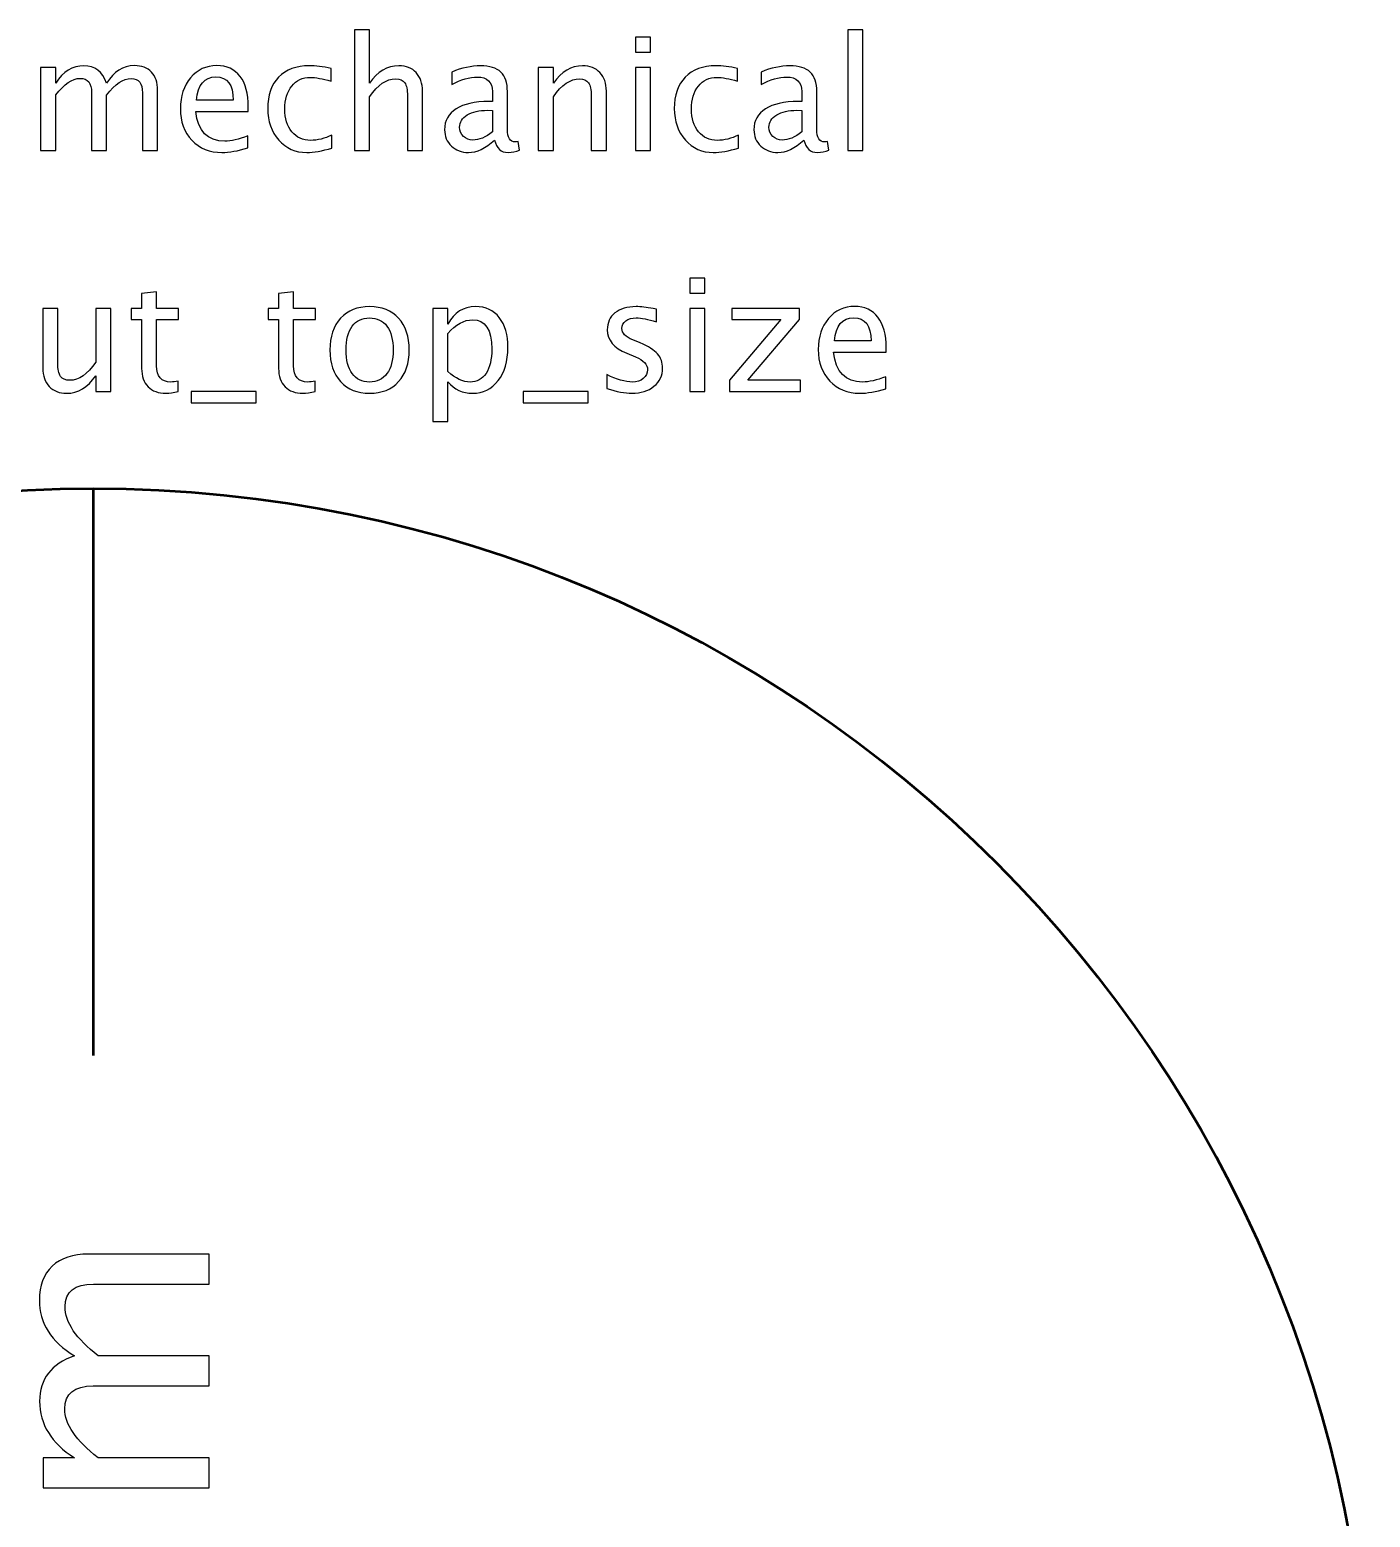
# Model space of a CAD drawing. Header units: centimetres. Extents: x -42.5 to 44.4, y -43.5 to 43.2.
# Drawn here: x 29.829 to 33.45, y -2.329 to 1.689 of the extents above; entities that cross this region are included whole.
import ezdxf

# ---------------------------------------------------------------- set-up
doc = ezdxf.new("R2010")
doc.units = ezdxf.units.CM
doc.header["$MEASUREMENT"] = 0
doc.layers.add('Layer 1', color=7, linetype='Continuous')

msp = doc.modelspace()

# ---------------------------------------------------------------- linework, layer by layer
at = {"layer": 'Layer 1', "lineweight": 53}
msp.add_ellipse((30, -3), major_axis=(0, 3.45), ratio=1, dxfattribs=at)
at = {"layer": 'Layer 1'}
for points, knots in [([(30.70622, 1.36265), (30.70622, 1.36265), (30.70622, 1.68904), (30.70622, 1.68904), (30.70622, 1.68904), (30.70622, 1.68904), (30.74686, 1.68904), (30.74686, 1.68904), (30.74686, 1.68904), (30.74686, 1.68904), (30.74686, 1.54461), (30.74686, 1.54461), (30.74686, 1.54461), (30.76838, 1.57601), (30.79477, 1.59167), (30.82595, 1.59167), (30.82595, 1.59167), (30.84557, 1.59167), (30.86116, 1.58553), (30.87266, 1.57319), (30.87266, 1.57319), (30.88416, 1.56091), (30.88994, 1.54433), (30.88994, 1.52359), (30.88994, 1.52359), (30.88994, 1.52359), (30.88994, 1.36265), (30.88994, 1.36265), (30.88994, 1.36265), (30.88994, 1.36265), (30.84931, 1.36265), (30.84931, 1.36265), (30.84931, 1.36265), (30.84931, 1.36265), (30.84931, 1.51032), (30.84931, 1.51032), (30.84931, 1.51032), (30.84931, 1.52697), (30.84684, 1.53883), (30.84197, 1.54588), (30.84197, 1.54588), (30.83703, 1.55301), (30.82891, 1.55654), (30.81756, 1.55654), (30.81756, 1.55654), (30.79258, 1.55654), (30.76901, 1.54024), (30.74686, 1.50764), (30.74686, 1.50764), (30.74686, 1.50764), (30.74686, 1.36265), (30.74686, 1.36265), (30.74686, 1.36265), (30.74686, 1.36265), (30.70622, 1.36265), (30.70622, 1.36265)], [0, 0, 0, 0, 0.0666667, 0.0666667, 0.0666667, 0.0666667, 0.1333333, 0.1333333, 0.1333333, 0.1333333, 0.2, 0.2, 0.2, 0.2, 0.2666667, 0.2666667, 0.2666667, 0.2666667, 0.3333333, 0.3333333, 0.3333333, 0.3333333, 0.4, 0.4, 0.4, 0.4, 0.4666667, 0.4666667, 0.4666667, 0.4666667, 0.5333333, 0.5333333, 0.5333333, 0.5333333, 0.6, 0.6, 0.6, 0.6, 0.6666667, 0.6666667, 0.6666667, 0.6666667, 0.7333333, 0.7333333, 0.7333333, 0.7333333, 0.8, 0.8, 0.8, 0.8, 0.8666667, 0.8666667, 0.8666667, 0.8666667, 1, 1, 1, 1]), ([(32.03838, 1.36265), (32.03838, 1.36265), (32.03838, 1.68904), (32.03838, 1.68904), (32.03838, 1.68904), (32.03838, 1.68904), (32.07902, 1.68904), (32.07902, 1.68904), (32.07902, 1.68904), (32.07902, 1.68904), (32.07902, 1.36265), (32.07902, 1.36265), (32.07902, 1.36265), (32.07902, 1.36265), (32.03838, 1.36265), (32.03838, 1.36265)], [0, 0, 0, 0, 0.2, 0.2, 0.2, 0.2, 0.4, 0.4, 0.4, 0.4, 0.6, 0.6, 0.6, 0.6, 1, 1, 1, 1]), ([(31.46547, 1.62808), (31.46547, 1.62808), (31.46547, 1.66872), (31.46547, 1.66872), (31.46547, 1.66872), (31.46547, 1.66872), (31.50611, 1.66872), (31.50611, 1.66872), (31.50611, 1.66872), (31.50611, 1.66872), (31.50611, 1.62808), (31.50611, 1.62808), (31.50611, 1.62808), (31.50611, 1.62808), (31.46547, 1.62808), (31.46547, 1.62808)], [0, 0, 0, 0, 0.2, 0.2, 0.2, 0.2, 0.4, 0.4, 0.4, 0.4, 0.6, 0.6, 0.6, 0.6, 1, 1, 1, 1]), ([(29.85828, 1.36265), (29.85828, 1.36265), (29.85828, 1.58701), (29.85828, 1.58701), (29.85828, 1.58701), (29.85828, 1.58701), (29.89892, 1.58701), (29.89892, 1.58701), (29.89892, 1.58701), (29.89892, 1.58701), (29.89892, 1.54461), (29.89892, 1.54461), (29.89892, 1.54461), (29.91875, 1.57601), (29.94415, 1.59167), (29.97526, 1.59167), (29.97526, 1.59167), (30.00525, 1.59167), (30.02564, 1.57601), (30.0365, 1.54461), (30.0365, 1.54461), (30.05576, 1.57629), (30.08088, 1.59209), (30.11171, 1.59209), (30.11171, 1.59209), (30.1314, 1.59209), (30.14671, 1.58631), (30.15764, 1.57467), (30.15764, 1.57467), (30.16858, 1.56303), (30.17408, 1.54673), (30.17408, 1.52577), (30.17408, 1.52577), (30.17408, 1.52577), (30.17408, 1.36265), (30.17408, 1.36265), (30.17408, 1.36265), (30.17408, 1.36265), (30.13344, 1.36265), (30.13344, 1.36265), (30.13344, 1.36265), (30.13344, 1.36265), (30.13344, 1.51907), (30.13344, 1.51907), (30.13344, 1.51907), (30.13344, 1.54461), (30.12328, 1.55738), (30.10296, 1.55738), (30.10296, 1.55738), (30.08187, 1.55738), (30.05971, 1.54249), (30.0365, 1.51265), (30.0365, 1.51265), (30.0365, 1.51265), (30.0365, 1.36265), (30.0365, 1.36265), (30.0365, 1.36265), (30.0365, 1.36265), (29.99586, 1.36265), (29.99586, 1.36265), (29.99586, 1.36265), (29.99586, 1.36265), (29.99586, 1.51921), (29.99586, 1.51921), (29.99586, 1.51921), (29.99586, 1.54496), (29.98556, 1.55781), (29.96489, 1.55781), (29.96489, 1.55781), (29.94436, 1.55781), (29.92234, 1.54285), (29.89892, 1.51286), (29.89892, 1.51286), (29.89892, 1.51286), (29.89892, 1.36265), (29.89892, 1.36265), (29.89892, 1.36265), (29.89892, 1.36265), (29.85828, 1.36265), (29.85828, 1.36265)], [0, 0, 0, 0, 0.047619, 0.047619, 0.047619, 0.047619, 0.0952381, 0.0952381, 0.0952381, 0.0952381, 0.1428571, 0.1428571, 0.1428571, 0.1428571, 0.1904762, 0.1904762, 0.1904762, 0.1904762, 0.2380952, 0.2380952, 0.2380952, 0.2380952, 0.2857143, 0.2857143, 0.2857143, 0.2857143, 0.3333333, 0.3333333, 0.3333333, 0.3333333, 0.3809524, 0.3809524, 0.3809524, 0.3809524, 0.4285714, 0.4285714, 0.4285714, 0.4285714, 0.4761905, 0.4761905, 0.4761905, 0.4761905, 0.5238095, 0.5238095, 0.5238095, 0.5238095, 0.5714286, 0.5714286, 0.5714286, 0.5714286, 0.6190476, 0.6190476, 0.6190476, 0.6190476, 0.6666667, 0.6666667, 0.6666667, 0.6666667, 0.7142857, 0.7142857, 0.7142857, 0.7142857, 0.7619048, 0.7619048, 0.7619048, 0.7619048, 0.8095238, 0.8095238, 0.8095238, 0.8095238, 0.8571429, 0.8571429, 0.8571429, 0.8571429, 0.9047619, 0.9047619, 0.9047619, 0.9047619, 1, 1, 1, 1]), ([(30.41821, 1.36985), (30.3909, 1.36166), (30.36755, 1.35757), (30.34807, 1.35757), (30.34807, 1.35757), (30.31484, 1.35757), (30.28782, 1.36858), (30.26701, 1.39052), (30.26701, 1.39052), (30.24619, 1.41246), (30.23575, 1.4409), (30.23575, 1.47589), (30.23575, 1.47589), (30.23575, 1.50983), (30.24492, 1.5377), (30.26334, 1.5595), (30.26334, 1.5595), (30.28175, 1.58123), (30.30532, 1.59209), (30.33403, 1.59209), (30.33403, 1.59209), (30.3612, 1.59209), (30.38222, 1.58243), (30.39704, 1.5631), (30.39704, 1.5631), (30.41186, 1.54376), (30.41926, 1.51639), (30.41926, 1.4809), (30.41926, 1.4809), (30.41926, 1.4809), (30.41905, 1.46848), (30.41905, 1.46848), (30.41905, 1.46848), (30.41905, 1.46848), (30.27724, 1.46848), (30.27724, 1.46848), (30.27724, 1.46848), (30.28316, 1.41486), (30.30934, 1.38805), (30.35569, 1.38805), (30.35569, 1.38805), (30.3727, 1.38805), (30.39351, 1.39285), (30.41821, 1.40244), (30.41821, 1.40244), (30.41821, 1.40244), (30.41821, 1.36985), (30.41821, 1.36985)], [0, 0, 0, 0, 0.0769231, 0.0769231, 0.0769231, 0.0769231, 0.1538462, 0.1538462, 0.1538462, 0.1538462, 0.2307692, 0.2307692, 0.2307692, 0.2307692, 0.3076923, 0.3076923, 0.3076923, 0.3076923, 0.3846154, 0.3846154, 0.3846154, 0.3846154, 0.4615385, 0.4615385, 0.4615385, 0.4615385, 0.5384615, 0.5384615, 0.5384615, 0.5384615, 0.6153846, 0.6153846, 0.6153846, 0.6153846, 0.6923077, 0.6923077, 0.6923077, 0.6923077, 0.7692308, 0.7692308, 0.7692308, 0.7692308, 0.8461538, 0.8461538, 0.8461538, 0.8461538, 1, 1, 1, 1]), ([(30.64519, 1.36942), (30.61887, 1.36152), (30.59615, 1.35757), (30.57703, 1.35757), (30.57703, 1.35757), (30.54669, 1.35757), (30.52157, 1.36879), (30.50161, 1.39115), (30.50161, 1.39115), (30.48164, 1.41359), (30.47162, 1.44188), (30.47162, 1.47596), (30.47162, 1.47596), (30.47162, 1.51237), (30.4815, 1.5408), (30.50125, 1.56112), (30.50125, 1.56112), (30.52101, 1.58151), (30.5486, 1.59167), (30.58401, 1.59167), (30.58401, 1.59167), (30.60144, 1.59167), (30.62106, 1.58927), (30.64265, 1.58447), (30.64265, 1.58447), (30.64265, 1.58447), (30.64265, 1.55019), (30.64265, 1.55019), (30.64265, 1.55019), (30.61971, 1.55696), (30.60102, 1.56035), (30.58662, 1.56035), (30.58662, 1.56035), (30.56574, 1.56035), (30.54902, 1.55251), (30.53653, 1.53692), (30.53653, 1.53692), (30.52404, 1.52133), (30.51776, 1.50051), (30.51776, 1.47455), (30.51776, 1.47455), (30.51776, 1.44936), (30.52425, 1.42904), (30.53717, 1.41345), (30.53717, 1.41345), (30.55008, 1.39793), (30.56694, 1.39017), (30.58789, 1.39017), (30.58789, 1.39017), (30.60645, 1.39017), (30.6255, 1.39496), (30.64519, 1.40456), (30.64519, 1.40456), (30.64519, 1.40456), (30.64519, 1.36942), (30.64519, 1.36942)], [0, 0, 0, 0, 0.0666667, 0.0666667, 0.0666667, 0.0666667, 0.1333333, 0.1333333, 0.1333333, 0.1333333, 0.2, 0.2, 0.2, 0.2, 0.2666667, 0.2666667, 0.2666667, 0.2666667, 0.3333333, 0.3333333, 0.3333333, 0.3333333, 0.4, 0.4, 0.4, 0.4, 0.4666667, 0.4666667, 0.4666667, 0.4666667, 0.5333333, 0.5333333, 0.5333333, 0.5333333, 0.6, 0.6, 0.6, 0.6, 0.6666667, 0.6666667, 0.6666667, 0.6666667, 0.7333333, 0.7333333, 0.7333333, 0.7333333, 0.8, 0.8, 0.8, 0.8, 0.8666667, 0.8666667, 0.8666667, 0.8666667, 1, 1, 1, 1]), ([(31.08461, 1.39122), (31.0602, 1.36879), (31.0367, 1.35757), (31.01412, 1.35757), (31.01412, 1.35757), (30.99557, 1.35757), (30.98012, 1.36336), (30.96791, 1.375), (30.96791, 1.375), (30.95563, 1.38664), (30.9495, 1.40131), (30.9495, 1.41902), (30.9495, 1.41902), (30.9495, 1.44351), (30.9598, 1.46234), (30.9804, 1.47547), (30.9804, 1.47547), (31.001, 1.48859), (31.03056, 1.49515), (31.06909, 1.49515), (31.06909, 1.49515), (31.06909, 1.49515), (31.07861, 1.49515), (31.07861, 1.49515), (31.07861, 1.49515), (31.07861, 1.49515), (31.07861, 1.52217), (31.07861, 1.52217), (31.07861, 1.52217), (31.07861, 1.54821), (31.06507, 1.56119), (31.0379, 1.56119), (31.0379, 1.56119), (31.01688, 1.56119), (30.99388, 1.55456), (30.96897, 1.5413), (30.96897, 1.5413), (30.96897, 1.5413), (30.96897, 1.57474), (30.96897, 1.57474), (30.96897, 1.57474), (30.99635, 1.58603), (31.02217, 1.59167), (31.04637, 1.59167), (31.04637, 1.59167), (31.07127, 1.59167), (31.08969, 1.58603), (31.10147, 1.57467), (31.10147, 1.57467), (31.11333, 1.56331), (31.11925, 1.54581), (31.11925, 1.52217), (31.11925, 1.52217), (31.11925, 1.52217), (31.11925, 1.42079), (31.11925, 1.42079), (31.11925, 1.42079), (31.11925, 1.39757), (31.12638, 1.38593), (31.1407, 1.38593), (31.1407, 1.38593), (31.14246, 1.38593), (31.14507, 1.38622), (31.14853, 1.38678), (31.14853, 1.38678), (31.14853, 1.38678), (31.15142, 1.3642), (31.15142, 1.3642), (31.15142, 1.3642), (31.14218, 1.35976), (31.13202, 1.35757), (31.12087, 1.35757), (31.12087, 1.35757), (31.1019, 1.35757), (31.08983, 1.36879), (31.08461, 1.39122)], [0, 0, 0, 0, 0.05, 0.05, 0.05, 0.05, 0.1, 0.1, 0.1, 0.1, 0.15, 0.15, 0.15, 0.15, 0.2, 0.2, 0.2, 0.2, 0.25, 0.25, 0.25, 0.25, 0.3, 0.3, 0.3, 0.3, 0.35, 0.35, 0.35, 0.35, 0.4, 0.4, 0.4, 0.4, 0.45, 0.45, 0.45, 0.45, 0.5, 0.5, 0.5, 0.5, 0.55, 0.55, 0.55, 0.55, 0.6, 0.6, 0.6, 0.6, 0.65, 0.65, 0.65, 0.65, 0.7, 0.7, 0.7, 0.7, 0.75, 0.75, 0.75, 0.75, 0.8, 0.8, 0.8, 0.8, 0.85, 0.85, 0.85, 0.85, 0.9, 0.9, 0.9, 0.9, 1, 1, 1, 1]), ([(31.20272, 1.36265), (31.20272, 1.36265), (31.20272, 1.58701), (31.20272, 1.58701), (31.20272, 1.58701), (31.20272, 1.58701), (31.24336, 1.58701), (31.24336, 1.58701), (31.24336, 1.58701), (31.24336, 1.58701), (31.24336, 1.54461), (31.24336, 1.54461), (31.24336, 1.54461), (31.26488, 1.57601), (31.29127, 1.59167), (31.32245, 1.59167), (31.32245, 1.59167), (31.34207, 1.59167), (31.35766, 1.58553), (31.36916, 1.57319), (31.36916, 1.57319), (31.38066, 1.56091), (31.38644, 1.54433), (31.38644, 1.52359), (31.38644, 1.52359), (31.38644, 1.52359), (31.38644, 1.36265), (31.38644, 1.36265), (31.38644, 1.36265), (31.38644, 1.36265), (31.34581, 1.36265), (31.34581, 1.36265), (31.34581, 1.36265), (31.34581, 1.36265), (31.34581, 1.51032), (31.34581, 1.51032), (31.34581, 1.51032), (31.34581, 1.52697), (31.34334, 1.53883), (31.33847, 1.54588), (31.33847, 1.54588), (31.33353, 1.55301), (31.32541, 1.55654), (31.31406, 1.55654), (31.31406, 1.55654), (31.28908, 1.55654), (31.26551, 1.54024), (31.24336, 1.50764), (31.24336, 1.50764), (31.24336, 1.50764), (31.24336, 1.36265), (31.24336, 1.36265), (31.24336, 1.36265), (31.24336, 1.36265), (31.20272, 1.36265), (31.20272, 1.36265)], [0, 0, 0, 0, 0.0666667, 0.0666667, 0.0666667, 0.0666667, 0.1333333, 0.1333333, 0.1333333, 0.1333333, 0.2, 0.2, 0.2, 0.2, 0.2666667, 0.2666667, 0.2666667, 0.2666667, 0.3333333, 0.3333333, 0.3333333, 0.3333333, 0.4, 0.4, 0.4, 0.4, 0.4666667, 0.4666667, 0.4666667, 0.4666667, 0.5333333, 0.5333333, 0.5333333, 0.5333333, 0.6, 0.6, 0.6, 0.6, 0.6666667, 0.6666667, 0.6666667, 0.6666667, 0.7333333, 0.7333333, 0.7333333, 0.7333333, 0.8, 0.8, 0.8, 0.8, 0.8666667, 0.8666667, 0.8666667, 0.8666667, 1, 1, 1, 1]), ([(31.46547, 1.36265), (31.46547, 1.36265), (31.46547, 1.58701), (31.46547, 1.58701), (31.46547, 1.58701), (31.46547, 1.58701), (31.50611, 1.58701), (31.50611, 1.58701), (31.50611, 1.58701), (31.50611, 1.58701), (31.50611, 1.36265), (31.50611, 1.36265), (31.50611, 1.36265), (31.50611, 1.36265), (31.46547, 1.36265), (31.46547, 1.36265)], [0, 0, 0, 0, 0.2, 0.2, 0.2, 0.2, 0.4, 0.4, 0.4, 0.4, 0.6, 0.6, 0.6, 0.6, 1, 1, 1, 1]), ([(31.7436, 1.36942), (31.71728, 1.36152), (31.69456, 1.35757), (31.67544, 1.35757), (31.67544, 1.35757), (31.6451, 1.35757), (31.61998, 1.36879), (31.60002, 1.39115), (31.60002, 1.39115), (31.58005, 1.41359), (31.57003, 1.44188), (31.57003, 1.47596), (31.57003, 1.47596), (31.57003, 1.51237), (31.57991, 1.5408), (31.59966, 1.56112), (31.59966, 1.56112), (31.61942, 1.58151), (31.64701, 1.59167), (31.68242, 1.59167), (31.68242, 1.59167), (31.69985, 1.59167), (31.71947, 1.58927), (31.74106, 1.58447), (31.74106, 1.58447), (31.74106, 1.58447), (31.74106, 1.55019), (31.74106, 1.55019), (31.74106, 1.55019), (31.71812, 1.55696), (31.69943, 1.56035), (31.68503, 1.56035), (31.68503, 1.56035), (31.66415, 1.56035), (31.64743, 1.55251), (31.63494, 1.53692), (31.63494, 1.53692), (31.62245, 1.52133), (31.61617, 1.50051), (31.61617, 1.47455), (31.61617, 1.47455), (31.61617, 1.44936), (31.62266, 1.42904), (31.63558, 1.41345), (31.63558, 1.41345), (31.64849, 1.39793), (31.66535, 1.39017), (31.6863, 1.39017), (31.6863, 1.39017), (31.70486, 1.39017), (31.72391, 1.39496), (31.7436, 1.40456), (31.7436, 1.40456), (31.7436, 1.40456), (31.7436, 1.36942), (31.7436, 1.36942)], [0, 0, 0, 0, 0.0666667, 0.0666667, 0.0666667, 0.0666667, 0.1333333, 0.1333333, 0.1333333, 0.1333333, 0.2, 0.2, 0.2, 0.2, 0.2666667, 0.2666667, 0.2666667, 0.2666667, 0.3333333, 0.3333333, 0.3333333, 0.3333333, 0.4, 0.4, 0.4, 0.4, 0.4666667, 0.4666667, 0.4666667, 0.4666667, 0.5333333, 0.5333333, 0.5333333, 0.5333333, 0.6, 0.6, 0.6, 0.6, 0.6666667, 0.6666667, 0.6666667, 0.6666667, 0.7333333, 0.7333333, 0.7333333, 0.7333333, 0.8, 0.8, 0.8, 0.8, 0.8666667, 0.8666667, 0.8666667, 0.8666667, 1, 1, 1, 1]), ([(31.92027, 1.39122), (31.89586, 1.36879), (31.87236, 1.35757), (31.84978, 1.35757), (31.84978, 1.35757), (31.83123, 1.35757), (31.81578, 1.36336), (31.80357, 1.375), (31.80357, 1.375), (31.79129, 1.38664), (31.78516, 1.40131), (31.78516, 1.41902), (31.78516, 1.41902), (31.78516, 1.44351), (31.79546, 1.46234), (31.81606, 1.47547), (31.81606, 1.47547), (31.83666, 1.48859), (31.86622, 1.49515), (31.90475, 1.49515), (31.90475, 1.49515), (31.90475, 1.49515), (31.91427, 1.49515), (31.91427, 1.49515), (31.91427, 1.49515), (31.91427, 1.49515), (31.91427, 1.52217), (31.91427, 1.52217), (31.91427, 1.52217), (31.91427, 1.54821), (31.90073, 1.56119), (31.87356, 1.56119), (31.87356, 1.56119), (31.85254, 1.56119), (31.82954, 1.55456), (31.80463, 1.5413), (31.80463, 1.5413), (31.80463, 1.5413), (31.80463, 1.57474), (31.80463, 1.57474), (31.80463, 1.57474), (31.83201, 1.58603), (31.85783, 1.59167), (31.88203, 1.59167), (31.88203, 1.59167), (31.90693, 1.59167), (31.92535, 1.58603), (31.93713, 1.57467), (31.93713, 1.57467), (31.94899, 1.56331), (31.95491, 1.54581), (31.95491, 1.52217), (31.95491, 1.52217), (31.95491, 1.52217), (31.95491, 1.42079), (31.95491, 1.42079), (31.95491, 1.42079), (31.95491, 1.39757), (31.96204, 1.38593), (31.97636, 1.38593), (31.97636, 1.38593), (31.97812, 1.38593), (31.98073, 1.38622), (31.98419, 1.38678), (31.98419, 1.38678), (31.98419, 1.38678), (31.98708, 1.3642), (31.98708, 1.3642), (31.98708, 1.3642), (31.97784, 1.35976), (31.96768, 1.35757), (31.95653, 1.35757), (31.95653, 1.35757), (31.93756, 1.35757), (31.92549, 1.36879), (31.92027, 1.39122)], [0, 0, 0, 0, 0.05, 0.05, 0.05, 0.05, 0.1, 0.1, 0.1, 0.1, 0.15, 0.15, 0.15, 0.15, 0.2, 0.2, 0.2, 0.2, 0.25, 0.25, 0.25, 0.25, 0.3, 0.3, 0.3, 0.3, 0.35, 0.35, 0.35, 0.35, 0.4, 0.4, 0.4, 0.4, 0.45, 0.45, 0.45, 0.45, 0.5, 0.5, 0.5, 0.5, 0.55, 0.55, 0.55, 0.55, 0.6, 0.6, 0.6, 0.6, 0.65, 0.65, 0.65, 0.65, 0.7, 0.7, 0.7, 0.7, 0.75, 0.75, 0.75, 0.75, 0.8, 0.8, 0.8, 0.8, 0.85, 0.85, 0.85, 0.85, 0.9, 0.9, 0.9, 0.9, 1, 1, 1, 1]), ([(30.27935, 1.49896), (30.27935, 1.49896), (30.37841, 1.49896), (30.37841, 1.49896), (30.37841, 1.49896), (30.37841, 1.54073), (30.36282, 1.56162), (30.3317, 1.56162), (30.3317, 1.56162), (30.30038, 1.56162), (30.28295, 1.54073), (30.27935, 1.49896)], [0, 0, 0, 0, 0.25, 0.25, 0.25, 0.25, 0.5, 0.5, 0.5, 0.5, 1, 1, 1, 1]), ([(31.07861, 1.41338), (31.07861, 1.41338), (31.07861, 1.47102), (31.07861, 1.47102), (31.07861, 1.47102), (31.07861, 1.47102), (31.06556, 1.47145), (31.06556, 1.47145), (31.06556, 1.47145), (31.04298, 1.47145), (31.02478, 1.46728), (31.01088, 1.45896), (31.01088, 1.45896), (30.99705, 1.45056), (30.99014, 1.43948), (30.99014, 1.42566), (30.99014, 1.42566), (30.99014, 1.41599), (30.99359, 1.40781), (31.00044, 1.4011), (31.00044, 1.4011), (31.00735, 1.3944), (31.01575, 1.39101), (31.0257, 1.39101), (31.0257, 1.39101), (31.04263, 1.39101), (31.06027, 1.39849), (31.07861, 1.41338)], [0, 0, 0, 0, 0.125, 0.125, 0.125, 0.125, 0.25, 0.25, 0.25, 0.25, 0.375, 0.375, 0.375, 0.375, 0.5, 0.5, 0.5, 0.5, 0.625, 0.625, 0.625, 0.625, 0.75, 0.75, 0.75, 0.75, 1, 1, 1, 1]), ([(31.91427, 1.41338), (31.91427, 1.41338), (31.91427, 1.47102), (31.91427, 1.47102), (31.91427, 1.47102), (31.91427, 1.47102), (31.90122, 1.47145), (31.90122, 1.47145), (31.90122, 1.47145), (31.87864, 1.47145), (31.86044, 1.46728), (31.84654, 1.45896), (31.84654, 1.45896), (31.83271, 1.45056), (31.8258, 1.43948), (31.8258, 1.42566), (31.8258, 1.42566), (31.8258, 1.41599), (31.82925, 1.40781), (31.8361, 1.4011), (31.8361, 1.4011), (31.84301, 1.3944), (31.85141, 1.39101), (31.86136, 1.39101), (31.86136, 1.39101), (31.87829, 1.39101), (31.89593, 1.39849), (31.91427, 1.41338)], [0, 0, 0, 0, 0.125, 0.125, 0.125, 0.125, 0.25, 0.25, 0.25, 0.25, 0.375, 0.375, 0.375, 0.375, 0.5, 0.5, 0.5, 0.5, 0.625, 0.625, 0.625, 0.625, 0.75, 0.75, 0.75, 0.75, 1, 1, 1, 1]), ([(31.61167, 0.97756), (31.61167, 0.97756), (31.61167, 1.0182), (31.61167, 1.0182), (31.61167, 1.0182), (31.61167, 1.0182), (31.65231, 1.0182), (31.65231, 1.0182), (31.65231, 1.0182), (31.65231, 1.0182), (31.65231, 0.97756), (31.65231, 0.97756), (31.65231, 0.97756), (31.65231, 0.97756), (31.61167, 0.97756), (31.61167, 0.97756)], [0, 0, 0, 0, 0.2, 0.2, 0.2, 0.2, 0.4, 0.4, 0.4, 0.4, 0.6, 0.6, 0.6, 0.6, 1, 1, 1, 1]), ([(30.22968, 0.7122), (30.21712, 0.70874), (30.20618, 0.70705), (30.19694, 0.70705), (30.19694, 0.70705), (30.1762, 0.70705), (30.16004, 0.71298), (30.14847, 0.72483), (30.14847, 0.72483), (30.13683, 0.73668), (30.13104, 0.75312), (30.13104, 0.77422), (30.13104, 0.77422), (30.13104, 0.77422), (30.13104, 0.90602), (30.13104, 0.90602), (30.13104, 0.90602), (30.13104, 0.90602), (30.10296, 0.90602), (30.10296, 0.90602), (30.10296, 0.90602), (30.10296, 0.90602), (30.10296, 0.93649), (30.10296, 0.93649), (30.10296, 0.93649), (30.10296, 0.93649), (30.13104, 0.93649), (30.13104, 0.93649), (30.13104, 0.93649), (30.13104, 0.93649), (30.13104, 0.97706), (30.13104, 0.97706), (30.13104, 0.97706), (30.13104, 0.97706), (30.17168, 0.98094), (30.17168, 0.98094), (30.17168, 0.98094), (30.17168, 0.98094), (30.17168, 0.93649), (30.17168, 0.93649), (30.17168, 0.93649), (30.17168, 0.93649), (30.23053, 0.93649), (30.23053, 0.93649), (30.23053, 0.93649), (30.23053, 0.93649), (30.23053, 0.90602), (30.23053, 0.90602), (30.23053, 0.90602), (30.23053, 0.90602), (30.17168, 0.90602), (30.17168, 0.90602), (30.17168, 0.90602), (30.17168, 0.90602), (30.17168, 0.78156), (30.17168, 0.78156), (30.17168, 0.78156), (30.17168, 0.75221), (30.18445, 0.73753), (30.20992, 0.73753), (30.20992, 0.73753), (30.21536, 0.73753), (30.22192, 0.73845), (30.22968, 0.74021), (30.22968, 0.74021), (30.22968, 0.74021), (30.22968, 0.7122), (30.22968, 0.7122)], [0, 0, 0, 0, 0.0555556, 0.0555556, 0.0555556, 0.0555556, 0.1111111, 0.1111111, 0.1111111, 0.1111111, 0.1666667, 0.1666667, 0.1666667, 0.1666667, 0.2222222, 0.2222222, 0.2222222, 0.2222222, 0.2777778, 0.2777778, 0.2777778, 0.2777778, 0.3333333, 0.3333333, 0.3333333, 0.3333333, 0.3888889, 0.3888889, 0.3888889, 0.3888889, 0.4444444, 0.4444444, 0.4444444, 0.4444444, 0.5, 0.5, 0.5, 0.5, 0.5555556, 0.5555556, 0.5555556, 0.5555556, 0.6111111, 0.6111111, 0.6111111, 0.6111111, 0.6666667, 0.6666667, 0.6666667, 0.6666667, 0.7222222, 0.7222222, 0.7222222, 0.7222222, 0.7777778, 0.7777778, 0.7777778, 0.7777778, 0.8333333, 0.8333333, 0.8333333, 0.8333333, 0.8888889, 0.8888889, 0.8888889, 0.8888889, 1, 1, 1, 1]), ([(30.59968, 0.7122), (30.58712, 0.70874), (30.57618, 0.70705), (30.56694, 0.70705), (30.56694, 0.70705), (30.5462, 0.70705), (30.53004, 0.71298), (30.51847, 0.72483), (30.51847, 0.72483), (30.50683, 0.73668), (30.50104, 0.75312), (30.50104, 0.77422), (30.50104, 0.77422), (30.50104, 0.77422), (30.50104, 0.90602), (30.50104, 0.90602), (30.50104, 0.90602), (30.50104, 0.90602), (30.47296, 0.90602), (30.47296, 0.90602), (30.47296, 0.90602), (30.47296, 0.90602), (30.47296, 0.93649), (30.47296, 0.93649), (30.47296, 0.93649), (30.47296, 0.93649), (30.50104, 0.93649), (30.50104, 0.93649), (30.50104, 0.93649), (30.50104, 0.93649), (30.50104, 0.97706), (30.50104, 0.97706), (30.50104, 0.97706), (30.50104, 0.97706), (30.54168, 0.98094), (30.54168, 0.98094), (30.54168, 0.98094), (30.54168, 0.98094), (30.54168, 0.93649), (30.54168, 0.93649), (30.54168, 0.93649), (30.54168, 0.93649), (30.60053, 0.93649), (30.60053, 0.93649), (30.60053, 0.93649), (30.60053, 0.93649), (30.60053, 0.90602), (30.60053, 0.90602), (30.60053, 0.90602), (30.60053, 0.90602), (30.54168, 0.90602), (30.54168, 0.90602), (30.54168, 0.90602), (30.54168, 0.90602), (30.54168, 0.78156), (30.54168, 0.78156), (30.54168, 0.78156), (30.54168, 0.75221), (30.55445, 0.73753), (30.57992, 0.73753), (30.57992, 0.73753), (30.58536, 0.73753), (30.59192, 0.73845), (30.59968, 0.74021), (30.59968, 0.74021), (30.59968, 0.74021), (30.59968, 0.7122), (30.59968, 0.7122)], [0, 0, 0, 0, 0.0555556, 0.0555556, 0.0555556, 0.0555556, 0.1111111, 0.1111111, 0.1111111, 0.1111111, 0.1666667, 0.1666667, 0.1666667, 0.1666667, 0.2222222, 0.2222222, 0.2222222, 0.2222222, 0.2777778, 0.2777778, 0.2777778, 0.2777778, 0.3333333, 0.3333333, 0.3333333, 0.3333333, 0.3888889, 0.3888889, 0.3888889, 0.3888889, 0.4444444, 0.4444444, 0.4444444, 0.4444444, 0.5, 0.5, 0.5, 0.5, 0.5555556, 0.5555556, 0.5555556, 0.5555556, 0.6111111, 0.6111111, 0.6111111, 0.6111111, 0.6666667, 0.6666667, 0.6666667, 0.6666667, 0.7222222, 0.7222222, 0.7222222, 0.7222222, 0.7777778, 0.7777778, 0.7777778, 0.7777778, 0.8333333, 0.8333333, 0.8333333, 0.8333333, 0.8888889, 0.8888889, 0.8888889, 0.8888889, 1, 1, 1, 1]), ([(30.00715, 0.71213), (30.00715, 0.71213), (30.00715, 0.75432), (30.00715, 0.75432), (30.00715, 0.75432), (29.98548, 0.72278), (29.95917, 0.70705), (29.92826, 0.70705), (29.92826, 0.70705), (29.90865, 0.70705), (29.89306, 0.71319), (29.88149, 0.72554), (29.88149, 0.72554), (29.86985, 0.73788), (29.86406, 0.75446), (29.86406, 0.77542), (29.86406, 0.77542), (29.86406, 0.77542), (29.86406, 0.93649), (29.86406, 0.93649), (29.86406, 0.93649), (29.86406, 0.93649), (29.9047, 0.93649), (29.9047, 0.93649), (29.9047, 0.93649), (29.9047, 0.93649), (29.9047, 0.78868), (29.9047, 0.78868), (29.9047, 0.78868), (29.9047, 0.77182), (29.90717, 0.7599), (29.91204, 0.75284), (29.91204, 0.75284), (29.91698, 0.74571), (29.92516, 0.74219), (29.93666, 0.74219), (29.93666, 0.74219), (29.9615, 0.74219), (29.98506, 0.75848), (30.00715, 0.79115), (30.00715, 0.79115), (30.00715, 0.79115), (30.00715, 0.93649), (30.00715, 0.93649), (30.00715, 0.93649), (30.00715, 0.93649), (30.04778, 0.93649), (30.04778, 0.93649), (30.04778, 0.93649), (30.04778, 0.93649), (30.04778, 0.71213), (30.04778, 0.71213), (30.04778, 0.71213), (30.04778, 0.71213), (30.00715, 0.71213), (30.00715, 0.71213)], [0, 0, 0, 0, 0.0666667, 0.0666667, 0.0666667, 0.0666667, 0.1333333, 0.1333333, 0.1333333, 0.1333333, 0.2, 0.2, 0.2, 0.2, 0.2666667, 0.2666667, 0.2666667, 0.2666667, 0.3333333, 0.3333333, 0.3333333, 0.3333333, 0.4, 0.4, 0.4, 0.4, 0.4666667, 0.4666667, 0.4666667, 0.4666667, 0.5333333, 0.5333333, 0.5333333, 0.5333333, 0.6, 0.6, 0.6, 0.6, 0.6666667, 0.6666667, 0.6666667, 0.6666667, 0.7333333, 0.7333333, 0.7333333, 0.7333333, 0.8, 0.8, 0.8, 0.8, 0.8666667, 0.8666667, 0.8666667, 0.8666667, 1, 1, 1, 1]), ([(30.747, 0.70705), (30.71405, 0.70705), (30.68795, 0.71756), (30.66876, 0.73859), (30.66876, 0.73859), (30.6495, 0.75961), (30.6399, 0.78819), (30.6399, 0.82424), (30.6399, 0.82424), (30.6399, 0.86022), (30.6495, 0.88873), (30.66876, 0.90968), (30.66876, 0.90968), (30.68795, 0.93064), (30.71405, 0.94115), (30.747, 0.94115), (30.747, 0.94115), (30.77995, 0.94115), (30.80606, 0.93064), (30.82525, 0.90968), (30.82525, 0.90968), (30.84451, 0.88873), (30.8541, 0.86022), (30.8541, 0.82424), (30.8541, 0.82424), (30.8541, 0.78819), (30.84451, 0.75961), (30.82525, 0.73859), (30.82525, 0.73859), (30.80606, 0.71756), (30.77995, 0.70705), (30.747, 0.70705)], [0, 0, 0, 0, 0.1111111, 0.1111111, 0.1111111, 0.1111111, 0.2222222, 0.2222222, 0.2222222, 0.2222222, 0.3333333, 0.3333333, 0.3333333, 0.3333333, 0.4444444, 0.4444444, 0.4444444, 0.4444444, 0.5555556, 0.5555556, 0.5555556, 0.5555556, 0.6666667, 0.6666667, 0.6666667, 0.6666667, 0.7777778, 0.7777778, 0.7777778, 0.7777778, 1, 1, 1, 1]), ([(30.91775, 0.63043), (30.91775, 0.63043), (30.91775, 0.93649), (30.91775, 0.93649), (30.91775, 0.93649), (30.91775, 0.93649), (30.95839, 0.93649), (30.95839, 0.93649), (30.95839, 0.93649), (30.95839, 0.93649), (30.95839, 0.89409), (30.95839, 0.89409), (30.95839, 0.89409), (30.97504, 0.92549), (31.00009, 0.94115), (31.03346, 0.94115), (31.03346, 0.94115), (31.06048, 0.94115), (31.08172, 0.93134), (31.09724, 0.91166), (31.09724, 0.91166), (31.11276, 0.89197), (31.12052, 0.86509), (31.12052, 0.83102), (31.12052, 0.83102), (31.12052, 0.7939), (31.11171, 0.76392), (31.09414, 0.7412), (31.09414, 0.7412), (31.07657, 0.71841), (31.05343, 0.70705), (31.02478, 0.70705), (31.02478, 0.70705), (30.99818, 0.70705), (30.97603, 0.71721), (30.95839, 0.7376), (30.95839, 0.7376), (30.95839, 0.7376), (30.95839, 0.63043), (30.95839, 0.63043), (30.95839, 0.63043), (30.95839, 0.63043), (30.91775, 0.63043), (30.91775, 0.63043)], [0, 0, 0, 0, 0.0833333, 0.0833333, 0.0833333, 0.0833333, 0.1666667, 0.1666667, 0.1666667, 0.1666667, 0.25, 0.25, 0.25, 0.25, 0.3333333, 0.3333333, 0.3333333, 0.3333333, 0.4166667, 0.4166667, 0.4166667, 0.4166667, 0.5, 0.5, 0.5, 0.5, 0.5833333, 0.5833333, 0.5833333, 0.5833333, 0.6666667, 0.6666667, 0.6666667, 0.6666667, 0.75, 0.75, 0.75, 0.75, 0.8333333, 0.8333333, 0.8333333, 0.8333333, 1, 1, 1, 1]), ([(31.3878, 0.72017), (31.3878, 0.72017), (31.3878, 0.75743), (31.3878, 0.75743), (31.3878, 0.75743), (31.4144, 0.74416), (31.43747, 0.73753), (31.45715, 0.73753), (31.45715, 0.73753), (31.46886, 0.73753), (31.4786, 0.7407), (31.48629, 0.74705), (31.48629, 0.74705), (31.49398, 0.75333), (31.49786, 0.76124), (31.49786, 0.77076), (31.49786, 0.77076), (31.49786, 0.78466), (31.48707, 0.79616), (31.46548, 0.80526), (31.46548, 0.80526), (31.46548, 0.80526), (31.4417, 0.81535), (31.4417, 0.81535), (31.4417, 0.81535), (31.40663, 0.82989), (31.38907, 0.85091), (31.38907, 0.87822), (31.38907, 0.87822), (31.38907, 0.89776), (31.39598, 0.91314), (31.40981, 0.92436), (31.40981, 0.92436), (31.42364, 0.93558), (31.44262, 0.94115), (31.46668, 0.94115), (31.46668, 0.94115), (31.47917, 0.94115), (31.49469, 0.93946), (31.5131, 0.936), (31.5131, 0.936), (31.5131, 0.936), (31.52157, 0.93438), (31.52157, 0.93438), (31.52157, 0.93438), (31.52157, 0.93438), (31.52157, 0.90051), (31.52157, 0.90051), (31.52157, 0.90051), (31.49892, 0.90729), (31.48086, 0.91067), (31.46738, 0.91067), (31.46738, 0.91067), (31.45553, 0.91067), (31.44615, 0.90806), (31.43902, 0.90291), (31.43902, 0.90291), (31.43196, 0.89776), (31.42844, 0.89085), (31.42844, 0.88217), (31.42844, 0.88217), (31.42844, 0.86996), (31.43831, 0.85959), (31.45814, 0.85119), (31.45814, 0.85119), (31.45814, 0.85119), (31.47768, 0.84294), (31.47768, 0.84294), (31.47768, 0.84294), (31.49984, 0.83363), (31.5155, 0.82375), (31.52467, 0.81338), (31.52467, 0.81338), (31.53392, 0.803), (31.5385, 0.79002), (31.5385, 0.7745), (31.5385, 0.7745), (31.5385, 0.75482), (31.53074, 0.73866), (31.51515, 0.72603), (31.51515, 0.72603), (31.49963, 0.7134), (31.47973, 0.70705), (31.45553, 0.70705), (31.45553, 0.70705), (31.4369, 0.70705), (31.4144, 0.71142), (31.3878, 0.72017)], [0, 0, 0, 0, 0.0434783, 0.0434783, 0.0434783, 0.0434783, 0.0869565, 0.0869565, 0.0869565, 0.0869565, 0.1304348, 0.1304348, 0.1304348, 0.1304348, 0.173913, 0.173913, 0.173913, 0.173913, 0.2173913, 0.2173913, 0.2173913, 0.2173913, 0.2608696, 0.2608696, 0.2608696, 0.2608696, 0.3043478, 0.3043478, 0.3043478, 0.3043478, 0.3478261, 0.3478261, 0.3478261, 0.3478261, 0.3913043, 0.3913043, 0.3913043, 0.3913043, 0.4347826, 0.4347826, 0.4347826, 0.4347826, 0.4782609, 0.4782609, 0.4782609, 0.4782609, 0.5217391, 0.5217391, 0.5217391, 0.5217391, 0.5652174, 0.5652174, 0.5652174, 0.5652174, 0.6086957, 0.6086957, 0.6086957, 0.6086957, 0.6521739, 0.6521739, 0.6521739, 0.6521739, 0.6956522, 0.6956522, 0.6956522, 0.6956522, 0.7391304, 0.7391304, 0.7391304, 0.7391304, 0.7826087, 0.7826087, 0.7826087, 0.7826087, 0.826087, 0.826087, 0.826087, 0.826087, 0.8695652, 0.8695652, 0.8695652, 0.8695652, 0.9130435, 0.9130435, 0.9130435, 0.9130435, 1, 1, 1, 1]), ([(31.61167, 0.71213), (31.61167, 0.71213), (31.61167, 0.93649), (31.61167, 0.93649), (31.61167, 0.93649), (31.61167, 0.93649), (31.65231, 0.93649), (31.65231, 0.93649), (31.65231, 0.93649), (31.65231, 0.93649), (31.65231, 0.71213), (31.65231, 0.71213), (31.65231, 0.71213), (31.65231, 0.71213), (31.61167, 0.71213), (31.61167, 0.71213)], [0, 0, 0, 0, 0.2, 0.2, 0.2, 0.2, 0.4, 0.4, 0.4, 0.4, 0.6, 0.6, 0.6, 0.6, 1, 1, 1, 1]), ([(31.71877, 0.71213), (31.71877, 0.71213), (31.71877, 0.74261), (31.71877, 0.74261), (31.71877, 0.74261), (31.71877, 0.74261), (31.85797, 0.90602), (31.85797, 0.90602), (31.85797, 0.90602), (31.85797, 0.90602), (31.72519, 0.90602), (31.72519, 0.90602), (31.72519, 0.90602), (31.72519, 0.90602), (31.72519, 0.93649), (31.72519, 0.93649), (31.72519, 0.93649), (31.72519, 0.93649), (31.908, 0.93649), (31.908, 0.93649), (31.908, 0.93649), (31.908, 0.93649), (31.908, 0.90602), (31.908, 0.90602), (31.908, 0.90602), (31.908, 0.90602), (31.76879, 0.74261), (31.76879, 0.74261), (31.76879, 0.74261), (31.76879, 0.74261), (31.91054, 0.74261), (31.91054, 0.74261), (31.91054, 0.74261), (31.91054, 0.74261), (31.91054, 0.71213), (31.91054, 0.71213), (31.91054, 0.71213), (31.91054, 0.71213), (31.71877, 0.71213), (31.71877, 0.71213)], [0, 0, 0, 0, 0.0909091, 0.0909091, 0.0909091, 0.0909091, 0.1818182, 0.1818182, 0.1818182, 0.1818182, 0.2727273, 0.2727273, 0.2727273, 0.2727273, 0.3636364, 0.3636364, 0.3636364, 0.3636364, 0.4545455, 0.4545455, 0.4545455, 0.4545455, 0.5454545, 0.5454545, 0.5454545, 0.5454545, 0.6363636, 0.6363636, 0.6363636, 0.6363636, 0.7272727, 0.7272727, 0.7272727, 0.7272727, 0.8181818, 0.8181818, 0.8181818, 0.8181818, 1, 1, 1, 1]), ([(32.14133, 0.71933), (32.11402, 0.71114), (32.09067, 0.70705), (32.07119, 0.70705), (32.07119, 0.70705), (32.03796, 0.70705), (32.01094, 0.71806), (31.99013, 0.74), (31.99013, 0.74), (31.96931, 0.76194), (31.95887, 0.79038), (31.95887, 0.82537), (31.95887, 0.82537), (31.95887, 0.85931), (31.96804, 0.88718), (31.98646, 0.90898), (31.98646, 0.90898), (32.00487, 0.93071), (32.02844, 0.94157), (32.05715, 0.94157), (32.05715, 0.94157), (32.08432, 0.94157), (32.10534, 0.93191), (32.12016, 0.91258), (32.12016, 0.91258), (32.13498, 0.89324), (32.14238, 0.86587), (32.14238, 0.83038), (32.14238, 0.83038), (32.14238, 0.83038), (32.14217, 0.81796), (32.14217, 0.81796), (32.14217, 0.81796), (32.14217, 0.81796), (32.00036, 0.81796), (32.00036, 0.81796), (32.00036, 0.81796), (32.00628, 0.76434), (32.03246, 0.73753), (32.07881, 0.73753), (32.07881, 0.73753), (32.09582, 0.73753), (32.11663, 0.74233), (32.14133, 0.75192), (32.14133, 0.75192), (32.14133, 0.75192), (32.14133, 0.71933), (32.14133, 0.71933)], [0, 0, 0, 0, 0.0769231, 0.0769231, 0.0769231, 0.0769231, 0.1538462, 0.1538462, 0.1538462, 0.1538462, 0.2307692, 0.2307692, 0.2307692, 0.2307692, 0.3076923, 0.3076923, 0.3076923, 0.3076923, 0.3846154, 0.3846154, 0.3846154, 0.3846154, 0.4615385, 0.4615385, 0.4615385, 0.4615385, 0.5384615, 0.5384615, 0.5384615, 0.5384615, 0.6153846, 0.6153846, 0.6153846, 0.6153846, 0.6923077, 0.6923077, 0.6923077, 0.6923077, 0.7692308, 0.7692308, 0.7692308, 0.7692308, 0.8461538, 0.8461538, 0.8461538, 0.8461538, 1, 1, 1, 1]), ([(30.74693, 0.73753), (30.76704, 0.73753), (30.7827, 0.74508), (30.79385, 0.76025), (30.79385, 0.76025), (30.80493, 0.77535), (30.8105, 0.79673), (30.8105, 0.82424), (30.8105, 0.82424), (30.8105, 0.85169), (30.80493, 0.873), (30.79385, 0.88809), (30.79385, 0.88809), (30.7827, 0.90312), (30.76704, 0.91067), (30.74693, 0.91067), (30.74693, 0.91067), (30.72675, 0.91067), (30.71109, 0.90312), (30.70008, 0.88809), (30.70008, 0.88809), (30.68901, 0.873), (30.6835, 0.85169), (30.6835, 0.82424), (30.6835, 0.82424), (30.6835, 0.79673), (30.68901, 0.77535), (30.70008, 0.76025), (30.70008, 0.76025), (30.71109, 0.74508), (30.72675, 0.73753), (30.74693, 0.73753)], [0, 0, 0, 0, 0.1111111, 0.1111111, 0.1111111, 0.1111111, 0.2222222, 0.2222222, 0.2222222, 0.2222222, 0.3333333, 0.3333333, 0.3333333, 0.3333333, 0.4444444, 0.4444444, 0.4444444, 0.4444444, 0.5555556, 0.5555556, 0.5555556, 0.5555556, 0.6666667, 0.6666667, 0.6666667, 0.6666667, 0.7777778, 0.7777778, 0.7777778, 0.7777778, 1, 1, 1, 1]), ([(30.95839, 0.76561), (30.97934, 0.74691), (30.99931, 0.73753), (31.01829, 0.73753), (31.01829, 0.73753), (31.03699, 0.73753), (31.05145, 0.74536), (31.06161, 0.76095), (31.06161, 0.76095), (31.07184, 0.77655), (31.07692, 0.79849), (31.07692, 0.82685), (31.07692, 0.82685), (31.07692, 0.87935), (31.05957, 0.90559), (31.02485, 0.90559), (31.02485, 0.90559), (31.00213, 0.90559), (30.97998, 0.89332), (30.95839, 0.86869), (30.95839, 0.86869), (30.95839, 0.86869), (30.95839, 0.76561), (30.95839, 0.76561)], [0, 0, 0, 0, 0.1428571, 0.1428571, 0.1428571, 0.1428571, 0.2857143, 0.2857143, 0.2857143, 0.2857143, 0.4285714, 0.4285714, 0.4285714, 0.4285714, 0.5714286, 0.5714286, 0.5714286, 0.5714286, 0.7142857, 0.7142857, 0.7142857, 0.7142857, 1, 1, 1, 1]), ([(32.00247, 0.84844), (32.00247, 0.84844), (32.10153, 0.84844), (32.10153, 0.84844), (32.10153, 0.84844), (32.10153, 0.89021), (32.08594, 0.9111), (32.05482, 0.9111), (32.05482, 0.9111), (32.0235, 0.9111), (32.00607, 0.89021), (32.00247, 0.84844)], [0, 0, 0, 0, 0.25, 0.25, 0.25, 0.25, 0.5, 0.5, 0.5, 0.5, 1, 1, 1, 1]), ([(30.26482, 0.68165), (30.26482, 0.68165), (30.26482, 0.71213), (30.26482, 0.71213), (30.26482, 0.71213), (30.26482, 0.71213), (30.44093, 0.71213), (30.44093, 0.71213), (30.44093, 0.71213), (30.44093, 0.71213), (30.44093, 0.68165), (30.44093, 0.68165), (30.44093, 0.68165), (30.44093, 0.68165), (30.26482, 0.68165), (30.26482, 0.68165)], [0, 0, 0, 0, 0.2, 0.2, 0.2, 0.2, 0.4, 0.4, 0.4, 0.4, 0.6, 0.6, 0.6, 0.6, 1, 1, 1, 1]), ([(31.16131, 0.68165), (31.16131, 0.68165), (31.16131, 0.71213), (31.16131, 0.71213), (31.16131, 0.71213), (31.16131, 0.71213), (31.33742, 0.71213), (31.33742, 0.71213), (31.33742, 0.71213), (31.33742, 0.71213), (31.33742, 0.68165), (31.33742, 0.68165), (31.33742, 0.68165), (31.33742, 0.68165), (31.16131, 0.68165), (31.16131, 0.68165)], [0, 0, 0, 0, 0.2, 0.2, 0.2, 0.2, 0.4, 0.4, 0.4, 0.4, 0.6, 0.6, 0.6, 0.6, 1, 1, 1, 1]), ([(30.31369, -2.24943), (30.31369, -2.24943), (29.86495, -2.24943), (29.86495, -2.24943), (29.86495, -2.24943), (29.86495, -2.24943), (29.86495, -2.16815), (29.86495, -2.16815), (29.86495, -2.16815), (29.86495, -2.16815), (29.94976, -2.16815), (29.94976, -2.16815), (29.94976, -2.16815), (29.88697, -2.1285), (29.85564, -2.0777), (29.85564, -2.01547), (29.85564, -2.01547), (29.85564, -1.95549), (29.88697, -1.91471), (29.94976, -1.89298), (29.94976, -1.89298), (29.8864, -1.85446), (29.85479, -1.80422), (29.85479, -1.74256), (29.85479, -1.74256), (29.85479, -1.70319), (29.86637, -1.67257), (29.88965, -1.65069), (29.88965, -1.65069), (29.91293, -1.62882), (29.94553, -1.61781), (29.98744, -1.61781), (29.98744, -1.61781), (29.98744, -1.61781), (30.31369, -1.61781), (30.31369, -1.61781), (30.31369, -1.61781), (30.31369, -1.61781), (30.31369, -1.69909), (30.31369, -1.69909), (30.31369, -1.69909), (30.31369, -1.69909), (30.00085, -1.69909), (30.00085, -1.69909), (30.00085, -1.69909), (29.94976, -1.69909), (29.92422, -1.71941), (29.92422, -1.76005), (29.92422, -1.76005), (29.92422, -1.80225), (29.954, -1.84656), (30.01369, -1.89298), (30.01369, -1.89298), (30.01369, -1.89298), (30.31369, -1.89298), (30.31369, -1.89298), (30.31369, -1.89298), (30.31369, -1.89298), (30.31369, -1.97426), (30.31369, -1.97426), (30.31369, -1.97426), (30.31369, -1.97426), (30.00056, -1.97426), (30.00056, -1.97426), (30.00056, -1.97426), (29.94906, -1.97426), (29.92338, -1.99486), (29.92338, -2.03621), (29.92338, -2.03621), (29.92338, -2.07727), (29.95329, -2.1213), (30.01326, -2.16815), (30.01326, -2.16815), (30.01326, -2.16815), (30.31369, -2.16815), (30.31369, -2.16815), (30.31369, -2.16815), (30.31369, -2.16815), (30.31369, -2.24943), (30.31369, -2.24943)], [0, 0, 0, 0, 0.047619, 0.047619, 0.047619, 0.047619, 0.0952381, 0.0952381, 0.0952381, 0.0952381, 0.1428571, 0.1428571, 0.1428571, 0.1428571, 0.1904762, 0.1904762, 0.1904762, 0.1904762, 0.2380952, 0.2380952, 0.2380952, 0.2380952, 0.2857143, 0.2857143, 0.2857143, 0.2857143, 0.3333333, 0.3333333, 0.3333333, 0.3333333, 0.3809524, 0.3809524, 0.3809524, 0.3809524, 0.4285714, 0.4285714, 0.4285714, 0.4285714, 0.4761905, 0.4761905, 0.4761905, 0.4761905, 0.5238095, 0.5238095, 0.5238095, 0.5238095, 0.5714286, 0.5714286, 0.5714286, 0.5714286, 0.6190476, 0.6190476, 0.6190476, 0.6190476, 0.6666667, 0.6666667, 0.6666667, 0.6666667, 0.7142857, 0.7142857, 0.7142857, 0.7142857, 0.7619048, 0.7619048, 0.7619048, 0.7619048, 0.8095238, 0.8095238, 0.8095238, 0.8095238, 0.8571429, 0.8571429, 0.8571429, 0.8571429, 0.9047619, 0.9047619, 0.9047619, 0.9047619, 1, 1, 1, 1])]:
    msp.add_open_spline(points, degree=3, knots=knots, dxfattribs=at)
at = {"layer": 'Layer 1', "lineweight": 53}
for points in [[(30, 0.45), (30, 0.45), (30, 0.45), (30, 0.45)], [(30, 0.45), (30, 0.45), (30, -1.08137), (30, -1.08137)]]:
    msp.add_open_spline(points, degree=3, dxfattribs=at)

doc.saveas('drawing.dxf')
